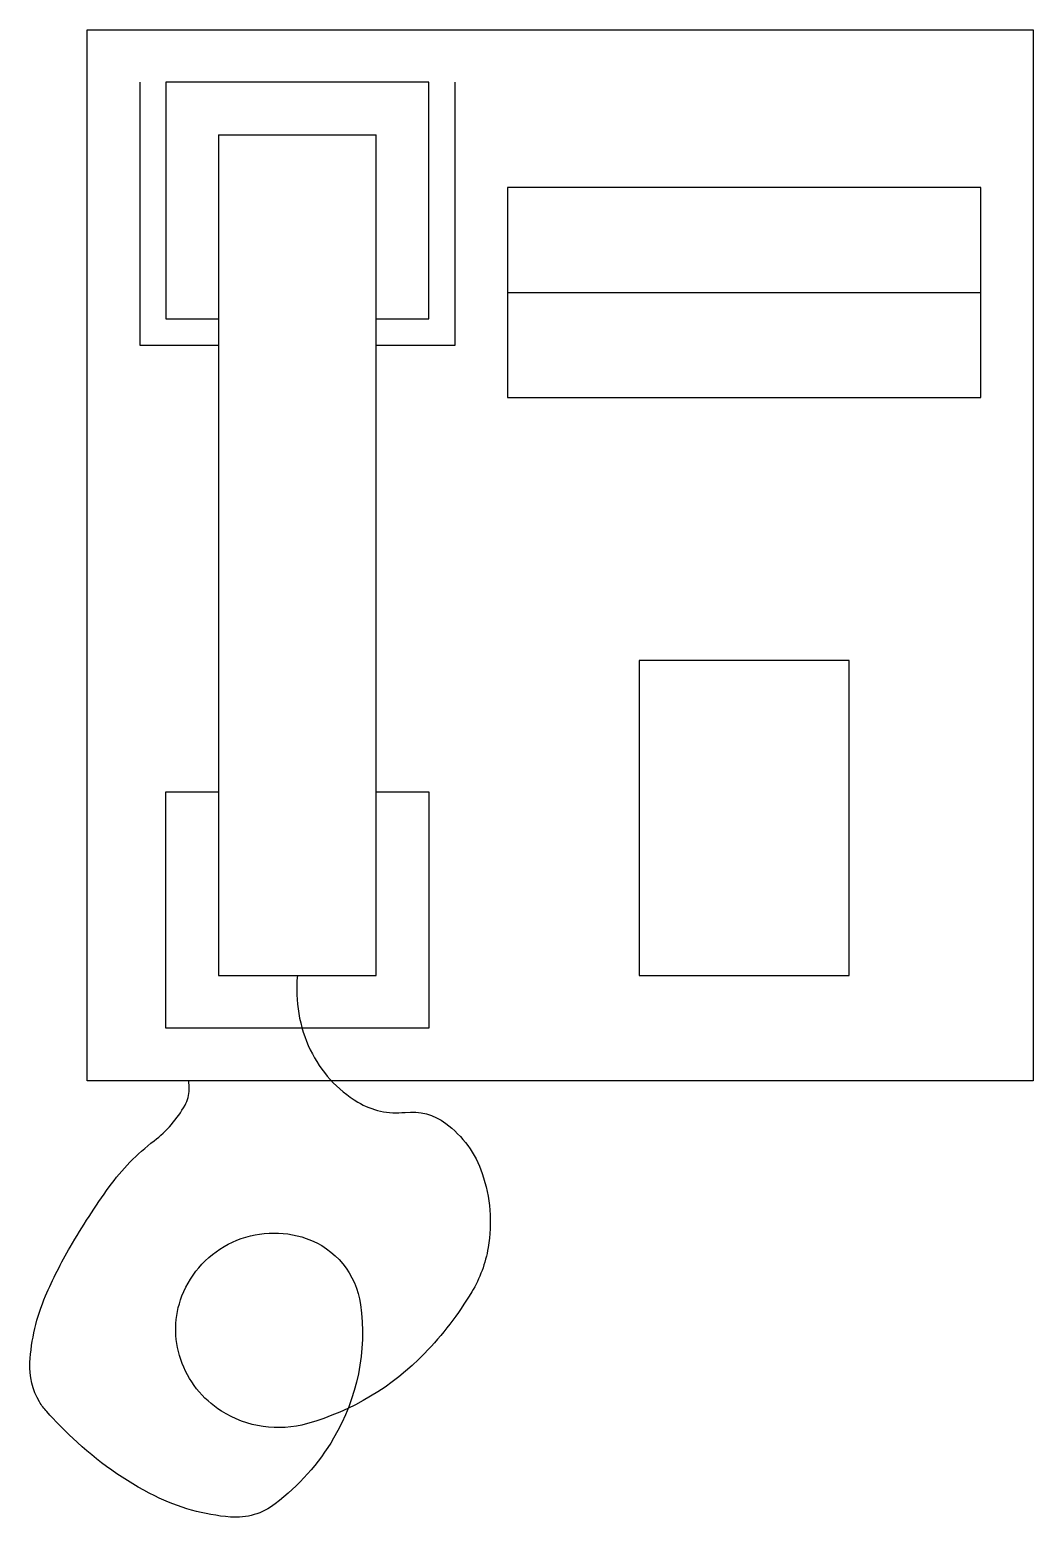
# Model space of a CAD drawing. Header units: millimetres. Extents: x 1289.98 to 1290.17, y 2697.744 to 2698.027.
import ezdxf

# ---------------------------------------------------------------- set-up
doc = ezdxf.new("R2010")
doc.units = ezdxf.units.MM
doc.header["$LTSCALE"] = 10
doc.layers.add('Equipam_audio_vídeo', color=1, linetype='Continuous')

msp = doc.modelspace()

# ---------------------------------------------------------------- linework, layer by layer
at = {"layer": 'Equipam_audio_vídeo'}
for p, q in [((1289.9905, 2698.02687), (1290.1705, 2698.02687)), ((1289.9905, 2697.82687), (1289.9905, 2698.02687)), ((1290.1705, 2698.02687), (1290.1705, 2697.82687)), ((1290.0005, 2698.01687), (1290.0005, 2697.96687)), ((1290.0555, 2698.01687), (1290.0055, 2698.01687)), ((1290.0055, 2698.01687), (1290.0055, 2697.97187)), ((1290.0555, 2697.97187), (1290.0555, 2698.01687)), ((1290.0605, 2697.96687), (1290.0605, 2698.01687)), ((1290.0155, 2698.00687), (1290.0455, 2698.00687)), ((1290.0155, 2698.00687), (1290.0155, 2697.84687)), ((1290.0455, 2697.84687), (1290.0455, 2698.00687)), ((1290.0705, 2697.99687), (1290.0705, 2697.95687)), ((1290.1605, 2697.99687), (1290.0705, 2697.99687)), ((1290.1605, 2697.95687), (1290.1605, 2697.99687)), ((1290.0705, 2697.97687), (1290.1605, 2697.97687)), ((1290.0055, 2697.97187), (1290.0155, 2697.97187)), ((1290.0455, 2697.97187), (1290.0555, 2697.97187)), ((1290.0005, 2697.96687), (1290.0155, 2697.96687)), ((1290.0455, 2697.96687), (1290.0605, 2697.96687)), ((1290.0705, 2697.95687), (1290.1605, 2697.95687)), ((1290.0955, 2697.90687), (1290.0955, 2697.84687)), ((1290.1355, 2697.90687), (1290.0955, 2697.90687)), ((1290.1355, 2697.84687), (1290.1355, 2697.90687)), ((1290.0055, 2697.83687), (1290.0055, 2697.88187)), ((1290.0055, 2697.88187), (1290.0155, 2697.88187)), ((1290.0455, 2697.88187), (1290.0555, 2697.88187)), ((1290.0555, 2697.88187), (1290.0555, 2697.83687)), ((1290.0155, 2697.84687), (1290.0455, 2697.84687)), ((1290.0955, 2697.84687), (1290.1355, 2697.84687)), ((1290.0555, 2697.83687), (1290.0055, 2697.83687)), ((1290.1705, 2697.82687), (1289.9905, 2697.82687))]:
    msp.add_line(p, q, dxfattribs=at)
msp.add_lwpolyline([(1290.0305, 2697.84687, 0.137534), (1290.03296, 2697.83275, 0.147005), (1290.042, 2697.8228, 0.165601), (1290.05098, 2697.82085, -0.191636), (1290.05873, 2697.81876, -0.150929), (1290.06566, 2697.80923, -0.124925), (1290.0668, 2697.79513, -0.093517), (1290.06367, 2697.78667, -0.056889), (1290.05469, 2697.77496, -0.132409), (1290.0324, 2697.76162, -0.213706), (1290.01604, 2697.76401, -0.170337), (1290.0083, 2697.77384, -0.176759), (1290.00854, 2697.78591, -0.194197), (1290.01815, 2697.79615, -0.193842), (1290.03219, 2697.79686, -0.282937), (1290.04252, 2697.78427, -0.168989), (1290.03738, 2697.75883, -0.096387), (1290.0263, 2697.74635, -0.185368), (1290.01777, 2697.74384, -0.095947), (1290.00338, 2697.74786, -0.074937), (1289.98778, 2697.75883, -0.016478), (1289.9828, 2697.76391, -0.051494), (1289.98144, 2697.76574, -0.14953), (1289.9796, 2697.77323, -0.087256), (1289.98259, 2697.78591, -0.030804), (1289.98728, 2697.79523, -0.02356), (1289.9947, 2697.80666, -0.074058), (1290.00324, 2697.81545, 0.101667), (1290.00912, 2697.82222, 0.12898), (1290.0099, 2697.82519, 0.014128), (1290.00985, 2697.82687)], format="xyb", dxfattribs=at)

doc.saveas('drawing.dxf')
